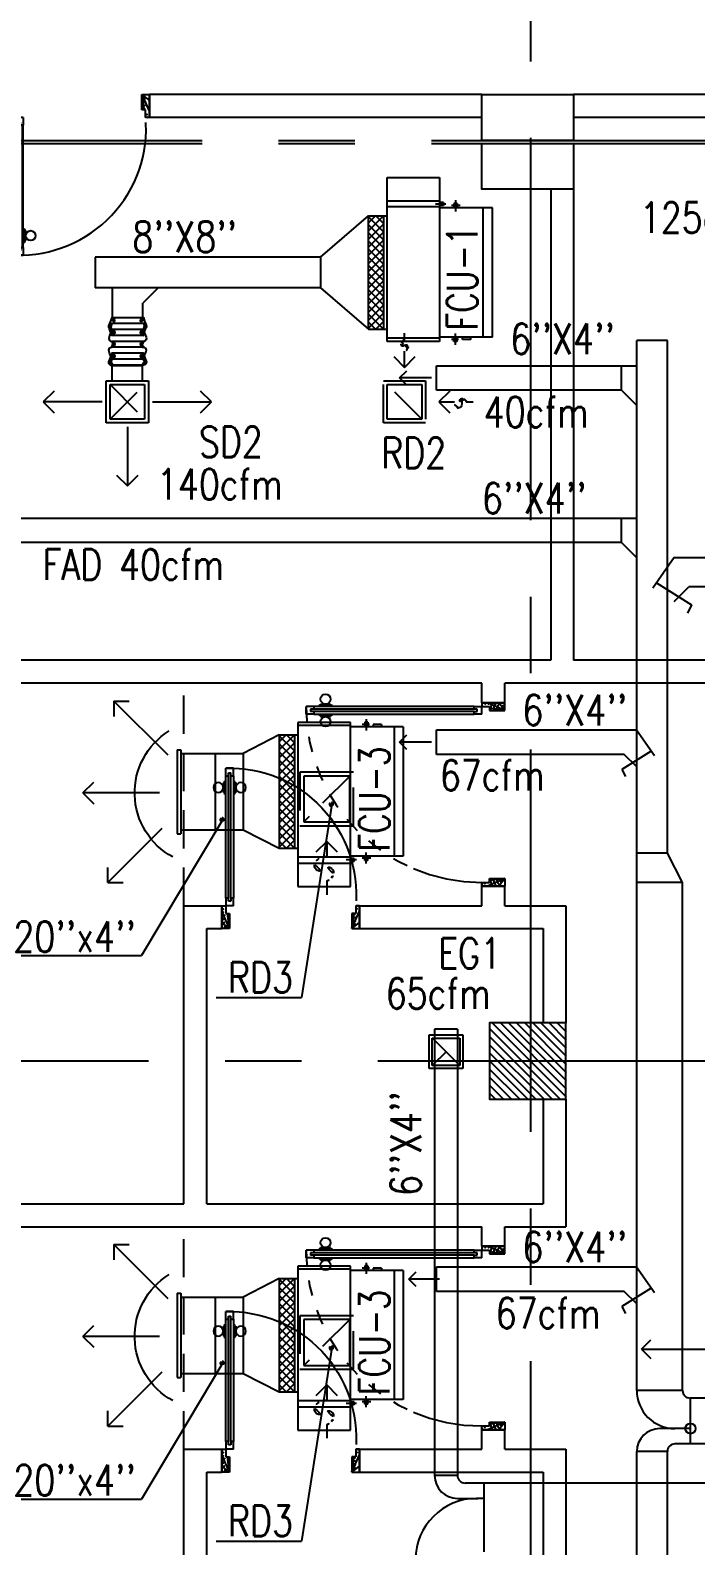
# Model space of a CAD drawing. Extents: x 417866200 to 417866302, y 43498034 to 43498122.
# Drawn here: x 417866214.31 to 417866218.66, y 43498058.87 to 43498068.78 of the extents above; entities that cross this region are included whole.
import ezdxf

# ---------------------------------------------------------------- set-up
doc = ezdxf.new("R2010")
doc.units = 0
doc.header["$MEASUREMENT"] = 0
doc.linetypes.add('CENTERX2', pattern=[4, 2.5, -0.5, 0.5, -0.5])
doc.linetypes.add('HIDDEN', pattern=[0.375, 0.25, -0.125])
doc.layers.get('0').update_dxf_attribs({"linetype": 'CONTINUOUS'})
for name, color, linetype in [('AXES', 11, 'CENTERX2'), ('COL', 7, 'CONTINUOUS'), ('DOOR', 9, 'CONTINUOUS'), ('DUCT', 6, 'CONTINUOUS'), ('EXDUCT', 10, 'CONTINUOUS'), ('FCU', 6, 'CONTINUOUS'), ('HAT', 11, 'CONTINUOUS'), ('M-AC-FLEX', 7, 'CONTINUOUS'), ('M-EGU.', 2, 'CONTINUOUS'), ('M-TEXT', 2, 'CONTINUOUS'), ('PSUPPLY', 3, 'HIDDEN'), ('SCD', 2, 'CONTINUOUS'), ('WALL', 9, 'CONTINUOUS')]:
    doc.layers.add(name, color=color, linetype=linetype)
doc.styles.add('ROMANS', font='ROMANS.shx', dxfattribs={"width": 0.6})

# ---------------------------------------------------------------- blocks, each defined once
blk = doc.blocks.new('DOOR100')
at = {"layer": 'DOOR', "color": 7, "linetype": 'ByBlock'}
for p, q in [((-75, 1250), (-75, 1300)), ((-75, 1300), (-25, 1300)), ((-25, 1300), (-75, 1300)), ((-25, 1250), (-25, 1300)), ((-91.2, 1205), (-91.2, 1140.2)), ((-82.2, 1205), (-91.2, 1205)), ((-82.2, 1127.6), (-82.2, 1217.6)), ((-75, 1217.6), (-82.2, 1217.6)), ((-82.2, 1205), (-82.2, 1140.2)), ((-58, 1250), (-75, 1250)), ((-58, 1250), (-58, 1270)), ((-42, 1270), (-58, 1270)), ((-42, 1250), (-42, 1270)), ((-25, 1250), (-42, 1250)), ((-25, 1217.6), (-17.8, 1217.6)), ((-17.8, 1127.6), (-17.8, 1217.6)), ((-17.8, 1205), (-17.8, 1140.2)), ((-17.8, 1205), (-8.8, 1205)), ((-8.8, 1205), (-8.8, 1140.2)), ((-82.2, 1140.2), (-91.2, 1140.2)), ((-75, 1127.6), (-82.2, 1127.6)), ((-25, 1127.6), (-17.8, 1127.6)), ((-17.8, 1140.2), (-8.8, 1140.2)), ((-75, 200), (-58, 200)), ((-75, 150), (-75, 200)), ((-58, 200), (-58, 180)), ((-42, 200), (-25, 200)), ((-42, 180), (-42, 200)), ((-25, 200), (-25, 150)), ((-1200, 0), (-1200, 150)), ((-1200, 150), (-1175, 150)), ((-1200, 150), (-1200, 0)), ((-1150, 0), (-1200, 113.7)), ((-1175, 150), (-1175, 100)), ((-1175, 100), (-1150, 100)), ((-1150, 0), (-1163.4, 100)), ((-1150, 100), (-1150, 0)), ((-75, 150), (-25, 150)), ((-58, 180), (-42, 180)), ((-50, 0), (0, 113.7)), ((-50, 100), (-50, 0)), ((-50, 0), (-36.6, 100)), ((-25, 100), (-50, 100)), ((0, 150), (-25, 150)), ((-25, 150), (-25, 100)), ((0, 0), (0, 150)), ((0, 150), (0, 0)), ((-1150, 0), (-1200, 40.1)), ((-1150, 0), (-1200, 0)), ((-50, 0), (0, 40.1)), ((-50, 0), (0, 0))]:
    blk.add_line(p, q, dxfattribs=at)
at = {"layer": 'DOOR', "linetype": 'ByBlock'}
for p, q in [((-75, 1250), (-75, 200)), ((-58, 200), (-58, 1250)), ((-42, 200), (-42, 1250)), ((-25, 200), (-25, 1250))]:
    blk.add_line(p, q, dxfattribs=at)
at = {"layer": 'DOOR', "color": 7, "linetype": 'ByBlock'}
for centre in [(-123.5, 1172.6), (23.5, 1172.6)]:
    blk.add_circle(centre, 32.4, dxfattribs=at)
at = {"layer": 'DOOR', "linetype": 'HIDDEN', "ltscale": 0.5}
blk.add_arc((-25, 150), 1150, 90, 180, dxfattribs=at)
at = {"layer": 'DOOR', "color": 7, "linetype": 'ByBlock'}
for centre, radius, start, end in [((-1150, 0), 154.4, 103.71423, 108.89471), ((-1150, 0), 134.4, 100.71998, 111.84015), ((-50, 0), 134.4, 68.15985, 79.28002), ((-50, 0), 114.4, 64.08384, 77.37743), ((-50, 0), 154.4, 71.10529, 76.28577), ((-1150, 0), 94.4, 90, 121.98181), ((-1150, 0), 74.4, 90, 132.22357), ((-1150, 0), 54.4, 90, 156.79262), ((-1150, 0), 34.4, 90, 180), ((-1150, 0), 14.4, 90, 180), ((-50, 0), 94.4, 58.01819, 90), ((-50, 0), 74.4, 47.77643, 90), ((-50, 0), 54.4, 23.20738, 90), ((-50, 0), 34.4, 0, 90), ((-50, 0), 14.4, 0, 90)]:
    blk.add_arc(centre, radius, start, end, dxfattribs=at)
blk = doc.blocks.new('DOOR90')
at = {"layer": 'DOOR', "color": 7, "linetype": 'ByBlock'}
for p, q in [((-150, 0), (0, 0)), ((-150, 0), (-150, -25)), ((0, -50), (-113.7, 0)), ((0, -50), (-40.1, 0)), ((0, -50), (0, 0)), ((-1000, -25), (-1050, -25)), ((-1050, -75), (-1050, -25)), ((-1050, -25), (-1050, -75)), ((-1000, -75), (-1050, -75)), ((-1000, -42), (-1020, -42)), ((-1020, -42), (-1020, -58)), ((-1000, -58), (-1020, -58)), ((-1000, -25), (-1000, -42)), ((-1000, -58), (-1000, -75)), ((-877.6, -17.8), (-967.6, -17.8)), ((-967.6, -25), (-967.6, -17.8)), ((-967.6, -75), (-967.6, -82.2)), ((-877.6, -82.2), (-967.6, -82.2)), ((-955, -8.8), (-890.2, -8.8)), ((-955, -17.8), (-955, -8.8)), ((-955, -17.8), (-890.2, -17.8)), ((-955, -82.2), (-890.2, -82.2)), ((-955, -82.2), (-955, -91.2)), ((-955, -91.2), (-890.2, -91.2)), ((-890.2, -17.8), (-890.2, -8.8)), ((-890.2, -82.2), (-890.2, -91.2)), ((-877.6, -25), (-877.6, -17.8)), ((-877.6, -75), (-877.6, -82.2)), ((-200, -25), (-150, -25)), ((-200, -42), (-200, -25)), ((-180, -42), (-200, -42)), ((-200, -58), (-180, -58)), ((-200, -75), (-200, -58)), ((-150, -75), (-200, -75)), ((-180, -58), (-180, -42)), ((-150, -25), (-100, -25)), ((-150, -75), (-150, -25)), ((-100, -25), (-100, -50)), ((0, -50), (-100, -36.6)), ((-100, -50), (0, -50)), ((-150, -875), (-100, -875)), ((-150, -900), (-150, -875)), ((0, -850), (-113.7, -900)), ((-100, -875), (-100, -850)), ((0, -850), (-100, -863.4)), ((-100, -850), (0, -850)), ((0, -850), (-40.1, -900)), ((0, -850), (0, -900)), ((-150, -900), (0, -900)), ((0, -900), (-150, -900))]:
    blk.add_line(p, q, dxfattribs=at)
at = {"layer": 'DOOR', "linetype": 'ByBlock'}
for p, q in [((-200, -25), (-1000, -25)), ((-200, -42), (-1000, -42)), ((-200, -58), (-1000, -58)), ((-1000, -75), (-200, -75))]:
    blk.add_line(p, q, dxfattribs=at)
at = {"layer": 'DOOR', "color": 7, "linetype": 'ByBlock'}
for centre in [(-922.6, 23.5), (-922.6, -123.5)]:
    blk.add_circle(centre, 32.4, dxfattribs=at)
for centre, radius, start, end in [((0, -50), 154.4, 161.10529, 166.28577), ((0, -50), 94.4, 148.01819, 180), ((0, -50), 134.4, 158.15985, 169.28002), ((0, -50), 114.4, 154.08384, 167.37743), ((0, -50), 74.4, 137.77643, 180), ((0, -50), 54.4, 113.20738, 180), ((0, -50), 34.4, 90, 180), ((0, -50), 14.4, 90, 180), ((0, -850), 154.4, 193.71423, 198.89471), ((0, -850), 134.4, 190.71998, 201.84015), ((0, -850), 94.4, 180, 211.98181), ((0, -850), 74.4, 180, 222.22357), ((0, -850), 54.4, 180, 246.79262), ((0, -850), 34.4, 180, 270), ((0, -850), 14.4, 180, 270)]:
    blk.add_arc(centre, radius, start, end, dxfattribs=at)
at = {"layer": 'DOOR', "linetype": 'HIDDEN', "ltscale": 0.5}
blk.add_arc((-222.2, -50), 828.2, 178.27012, 275.00304, dxfattribs=at)
blk = doc.blocks.new('C5')
at = {"layer": 'HAT', "linetype": 'ByBlock'}
h = blk.add_hatch(dxfattribs=at)
h.set_pattern_fill('ANSI31', color=256, scale=300, style=0)
h.set_pattern_definition([(45, (-223356.182, -51411.005), (-26.516504, 26.516504), [])])
h.paths.add_polyline_path([(300, 300), (0, 300), (0, 0), (300, 0)])
h.paths.add_polyline_path([(600, 300), (300, 300), (300, 0), (600, 0)])
at = {"layer": 'COL'}
blk.add_lwpolyline([(600, 300), (0, 300), (0, 0), (600, 0)], close=True, dxfattribs=at)
blk = doc.blocks.new('*X106')
at = {"color": 0}
for p, q in [((245928.6, 139862.5), (246415.8, 140349.7)), ((245928.6, 139915.6), (246362.7, 140349.7)), ((245928.6, 139968.6), (246309.7, 140349.7)), ((245928.6, 140021.6), (246256.7, 140349.7)), ((245928.6, 140074.7), (246203.6, 140349.7)), ((245928.6, 140127.7), (246150.6, 140349.7)), ((245928.6, 140180.7), (246097.6, 140349.7)), ((245928.6, 140233.8), (246044.5, 140349.7)), ((245928.6, 140286.8), (245991.5, 140349.7)), ((245928.6, 140339.8), (245938.5, 140349.7)), ((245968.8, 139849.7), (246428.6, 140309.5)), ((246021.8, 139849.7), (246428.6, 140256.5)), ((246074.9, 139849.7), (246428.6, 140203.4)), ((246127.9, 139849.7), (246428.6, 140150.4)), ((246180.9, 139849.7), (246428.6, 140097.4)), ((246233.9, 139849.7), (246428.6, 140044.3)), ((246287, 139849.7), (246428.6, 139991.3)), ((246340, 139849.7), (246428.6, 139938.3)), ((246393, 139849.7), (246428.6, 139885.2))]:
    blk.add_line(p, q, dxfattribs=at)
blk = doc.blocks.new('COL50')
at = {"layer": 'COL'}
blk.add_lwpolyline([(-250, 250), (-250, -250), (250, -250), (250, 250)], close=True, dxfattribs=at)
blk = doc.blocks.new('*X23')
at = {"color": 0}
for p, q in [((16890.5, -2466.6), (16943.5, -2413.6)), ((16890.5, -2519.6), (16990.5, -2419.6)), ((16990.5, -2565.5), (16890.5, -2465.5)), ((16890.5, -2572.6), (16990.5, -2472.6)), ((16990.5, -2512.5), (16891.6, -2413.6)), ((16990.5, -2459.4), (16944.6, -2413.6)), ((16990.5, -2618.5), (16890.5, -2518.5)), ((16890.5, -2625.7), (16990.5, -2525.7)), ((16990.5, -2671.6), (16890.5, -2571.6)), ((16890.5, -2678.7), (16990.5, -2578.7)), ((16990.5, -2724.6), (16890.5, -2624.6)), ((16890.5, -2731.7), (16990.5, -2631.7)), ((16990.5, -2777.6), (16890.5, -2677.6)), ((16890.5, -2784.8), (16990.5, -2684.8)), ((16990.5, -2830.7), (16890.5, -2730.7)), ((16890.5, -2837.8), (16990.5, -2737.8)), ((16990.5, -2883.7), (16890.5, -2783.7)), ((16890.5, -2890.8), (16990.5, -2790.8)), ((16990.5, -2936.7), (16890.5, -2836.7)), ((16890.5, -2943.9), (16990.5, -2843.9)), ((16990.5, -2989.8), (16890.5, -2889.8)), ((16890.5, -2996.9), (16990.5, -2896.9)), ((16990.5, -3042.8), (16890.5, -2942.8)), ((16890.5, -3049.9), (16990.5, -2949.9)), ((16990.5, -3095.8), (16890.5, -2995.8)), ((16890.5, -3103), (16990.5, -3003)), ((16990.5, -3148.9), (16890.5, -3048.9)), ((16891.5, -3154.9), (16990.5, -3056)), ((16943.5, -3154.9), (16890.5, -3101.9)), ((16944.6, -3154.9), (16990.5, -3109))]:
    blk.add_line(p, q, dxfattribs=at)
blk = doc.blocks.new('WHE06')
at = {"color": 3}
for p, q in [((689, 621.5), (346.1, 621.5)), ((346.1, 621.5), (346.1, 469.1)), ((689, 469.1), (689, 621.5)), ((60.3, -422.2), (60.3, 422.2)), ((212.3, 437.2), (269.1, 437.2)), ((232.1, 452.2), (232.1, 422.2)), ((232.1, 452.2), (252.1, 452.2)), ((242.1, 472.2), (242.1, 399.5)), ((252.1, 452.2), (252.1, 422.2)), ((305, 447.6), (373.3, 447.6)), ((321.1, 457.6), (321.1, 437.6)), ((321.1, 457.6), (346.1, 457.6)), ((321.1, 437.6), (346.1, 437.6)), ((346.1, 430.4), (689, 430.4)), ((811.2, 370.7), (689, 370.7)), ((711.2, -370.7), (711.2, 370.7)), ((811.2, -370.7), (811.2, 370.7)), ((811.2, -370.7), (689, -370.7)), ((141.6, -437.2), (141.6, -422.2)), ((141.6, -437.2), (196.6, -437.2)), ((196.6, -437.2), (196.6, -422.2)), ((221.4, -437.2), (269.1, -437.2)), ((232.1, -452.2), (232.1, -422.2)), ((232.1, -452.2), (252.1, -452.2)), ((242.1, -472.2), (242.1, -399.5)), ((252.1, -452.2), (252.1, -422.2)), ((346.1, -430.4), (689, -430.4))]:
    blk.add_line(p, q, dxfattribs=at)
at = {"color": 6}
for p, q in [((0, -422.2), (0, 422.2)), ((0, 422.2), (346.1, 422.2)), ((346.1, 469.1), (346.1, -450.8)), ((689, 469.1), (346.1, 469.1)), ((689, -450.8), (689, 469.1)), ((0, -422.2), (346.1, -422.2)), ((346.1, -450.8), (689, -450.8))]:
    blk.add_line(p, q, dxfattribs=at)
at = {"color": 11}
blk.add_blockref('*X23', (-16179.3, 2784.3), dxfattribs=at)
blk = doc.blocks.new('*X71')
at = {"color": 0}
for p, q in [((16890.5, -2466.6), (16943.5, -2413.6)), ((16890.5, -2519.6), (16990.5, -2419.6)), ((16990.5, -2565.5), (16890.5, -2465.5)), ((16890.5, -2572.6), (16990.5, -2472.6)), ((16990.5, -2512.5), (16891.6, -2413.6)), ((16990.5, -2459.4), (16944.6, -2413.6)), ((16990.5, -2618.5), (16890.5, -2518.5)), ((16890.5, -2625.7), (16990.5, -2525.7)), ((16990.5, -2671.6), (16890.5, -2571.6)), ((16890.5, -2678.7), (16990.5, -2578.7)), ((16990.5, -2724.6), (16890.5, -2624.6)), ((16890.5, -2731.7), (16990.5, -2631.7)), ((16990.5, -2777.6), (16890.5, -2677.6)), ((16890.5, -2784.8), (16990.5, -2684.8)), ((16990.5, -2830.7), (16890.5, -2730.7)), ((16890.5, -2837.8), (16990.5, -2737.8)), ((16990.5, -2883.7), (16890.5, -2783.7)), ((16890.5, -2890.8), (16990.5, -2790.8)), ((16990.5, -2936.7), (16890.5, -2836.7)), ((16890.5, -2943.9), (16990.5, -2843.9)), ((16990.5, -2989.8), (16890.5, -2889.8)), ((16890.5, -2996.9), (16990.5, -2896.9)), ((16990.5, -3042.8), (16890.5, -2942.8)), ((16890.5, -3049.9), (16990.5, -2949.9)), ((16990.5, -3095.8), (16890.5, -2995.8)), ((16890.5, -3103), (16990.5, -3003)), ((16990.5, -3148.9), (16890.5, -3048.9)), ((16891.5, -3154.9), (16990.5, -3056)), ((16943.5, -3154.9), (16890.5, -3101.9)), ((16944.6, -3154.9), (16990.5, -3109))]:
    blk.add_line(p, q, dxfattribs=at)

msp = doc.modelspace()

# ---------------------------------------------------------------- linework, layer by layer
at = {"layer": 'AXES'}
for p, q in [((417866217.584, 43498033.5727), (417866217.584, 43498111.2854)), ((417866200.934, 43498068.057), (417866268.624, 43498068.057)), ((417866200.934, 43498068.037), (417866268.624, 43498068.037)), ((417866200.584, 43498062.037), (417866268.624, 43498062.037))]:
    msp.add_line(p, q, dxfattribs=at)
at = {"layer": 'DUCT', "linetype": 'ByBlock'}
for p, q in [((417866216.2078, 43498067.2931), (417866216.5223, 43498067.5638)), ((417866214.7354, 43498067.2931), (417866214.7354, 43498067.0931)), ((417866216.2078, 43498067.2931), (417866214.7354, 43498067.2931)), ((417866216.2078, 43498067.2931), (417866216.2078, 43498067.0931)), ((417866216.2078, 43498067.0931), (417866214.7354, 43498067.0931)), ((417866216.2078, 43498067.0931), (417866216.5223, 43498066.8225)), ((417866218.4771, 43498066.7479), (417866218.2771, 43498066.7479)), ((417866218.2771, 43498059.8823), (417866218.2771, 43498066.7479)), ((417866218.4771, 43498063.396), (417866218.4771, 43498066.7479)), ((417866218.1771, 43498066.4232), (417866218.1771, 43498066.5832)), ((417866218.1771, 43498065.4264), (417866218.1771, 43498065.5864)), ((417866218.4771, 43498063.396), (417866218.2771, 43498063.396)), ((417866218.5771, 43498063.204), (417866218.4771, 43498063.396)), ((417866218.5771, 43498063.204), (417866218.2771, 43498063.204)), ((417866218.5771, 43498059.8823), (417866218.5771, 43498063.204)), ((417866218.5771, 43498059.8823), (417866218.2771, 43498059.8823)), ((417866218.6271, 43498059.8323), (417866218.6271, 43498059.5323)), ((417866224.7732, 43498059.8323), (417866218.6271, 43498059.8323)), ((417866218.6271, 43498059.6323), (417866218.4271, 43498059.6323)), ((417866234.2672, 43498059.5323), (417866218.5271, 43498059.5323)), ((417866218.4771, 43498059.4823), (417866218.2771, 43498059.4823)), ((417866218.2771, 43498053.2569), (417866218.2771, 43498059.4823)), ((417866218.4771, 43498053.2569), (417866218.4771, 43498059.4823))]:
    msp.add_line(p, q, dxfattribs=at)
at = {"layer": 'DUCT'}
for p, q in [((417866214.8466, 43498067.0931), (417866214.8466, 43498066.8988)), ((417866215.1466, 43498067.0931), (417866215.0466, 43498066.9931)), ((417866215.0466, 43498066.8988), (417866215.0466, 43498066.9931)), ((417866214.8466, 43498066.8988), (417866215.0466, 43498066.8988)), ((417866216.9681, 43498066.5832), (417866218.275, 43498066.5832)), ((417866216.9681, 43498066.4232), (417866216.9681, 43498066.5832)), ((417866218.1771, 43498066.4232), (417866216.9681, 43498066.4232)), ((417866218.2771, 43498066.3232), (417866218.1771, 43498066.4232)), ((417866213.7793, 43498065.5864), (417866218.275, 43498065.5864)), ((417866218.1771, 43498065.4264), (417866213.7793, 43498065.4264)), ((417866218.2771, 43498065.3264), (417866218.1771, 43498065.4264)), ((417866218.5225, 43498065.3301), (417866218.3813, 43498065.1286)), ((417866218.5225, 43498065.3301), (417866223.3693, 43498065.3301)), ((417866218.4061, 43498065.1639), (417866218.6358, 43498065.0197)), ((417866218.5225, 43498065.0421), (417866218.6185, 43498065.1381)), ((417866223.3693, 43498065.1381), (417866218.6185, 43498065.1381)), ((417866218.6358, 43498065.0197), (417866218.6082, 43498064.9655)), ((417866218.6358, 43498065.0197), (417866218.6358, 43498065.0197)), ((417866216.9681, 43498064.2013), (417866218.275, 43498064.2013)), ((417866216.9681, 43498064.0413), (417866216.9681, 43498064.2013)), ((417866218.275, 43498064.2013), (417866218.3926, 43498064.0334)), ((417866218.372, 43498064.0628), (417866218.1805, 43498063.9427)), ((417866218.195, 43498064.0413), (417866216.9681, 43498064.0413)), ((417866218.275, 43498063.9613), (417866218.195, 43498064.0413)), ((417866218.1805, 43498063.9427), (417866218.2035, 43498063.8975)), ((417866218.1805, 43498063.9427), (417866218.1805, 43498063.9427)), ((417866216.9681, 43498060.6898), (417866218.275, 43498060.6898)), ((417866216.9681, 43498060.5298), (417866216.9681, 43498060.6898)), ((417866218.275, 43498060.6898), (417866218.3926, 43498060.5219)), ((417866218.195, 43498060.5298), (417866216.9681, 43498060.5298)), ((417866218.372, 43498060.5513), (417866218.1805, 43498060.4312)), ((417866218.275, 43498060.4498), (417866218.195, 43498060.5298)), ((417866218.1805, 43498060.4312), (417866218.2035, 43498060.386)), ((417866218.1805, 43498060.4312), (417866218.1805, 43498060.4312))]:
    msp.add_line(p, q, dxfattribs=at)
at = {"layer": 'DUCT', "linetype": 'Continuous'}
for p, q in [((417866215.9384, 43498064.1699), (417866215.7027, 43498064.0473)), ((417866215.2952, 43498064.0473), (417866215.5202, 43498064.0473)), ((417866215.5202, 43498064.0473), (417866215.5202, 43498063.5473)), ((417866215.5202, 43498064.0473), (417866215.7027, 43498064.0473)), ((417866215.7027, 43498064.0473), (417866215.7027, 43498063.5473)), ((417866215.2952, 43498063.5473), (417866215.5202, 43498063.5473)), ((417866215.5202, 43498063.5473), (417866215.7027, 43498063.5473)), ((417866215.7027, 43498063.5473), (417866215.9384, 43498063.4286)), ((417866215.9384, 43498060.6149), (417866215.7027, 43498060.4923)), ((417866215.2952, 43498060.4923), (417866215.5202, 43498060.4923)), ((417866215.5202, 43498060.4923), (417866215.5202, 43498059.9923)), ((417866215.5202, 43498060.4923), (417866215.7027, 43498060.4923)), ((417866215.7027, 43498060.4923), (417866215.7027, 43498059.9923)), ((417866215.2952, 43498059.9923), (417866215.5202, 43498059.9923)), ((417866215.5202, 43498059.9923), (417866215.7027, 43498059.9923)), ((417866215.7027, 43498059.9923), (417866215.9384, 43498059.8736))]:
    msp.add_line(p, q, dxfattribs=at)
at = {"layer": 'DUCT', "linetype": 'ByBlock'}
msp.add_circle((417866218.628, 43498059.6322), 0.0334, dxfattribs=at)
for centre, radius, start, end in [((417866218.5271, 43498059.8823), 0.25, 180, 270), ((417866218.6271, 43498059.8823), 0.05, 180, 270), ((417866218.4271, 43498059.4823), 0.15, 90, 180), ((417866218.5271, 43498059.4823), 0.05, 90, 180)]:
    msp.add_arc(centre, radius, start, end, dxfattribs=at)
at = {"layer": 'EXDUCT', "linetype": 'ByBlock'}
for p, q in [((417866216.9545, 43498062.2449), (417866216.9545, 43498059.3256)), ((417866217.1045, 43498062.2449), (417866216.9545, 43498062.2449)), ((417866217.1045, 43498062.2449), (417866217.1045, 43498059.3256)), ((417866217.1045, 43498059.3256), (417866216.9545, 43498059.3256)), ((417866232.4669, 43498059.2756), (417866217.1545, 43498059.2756)), ((417866217.2795, 43498058.8256), (417866217.2795, 43498059.2756)), ((417866217.1045, 43498059.1756), (417866217.2378, 43498059.1756)), ((417866217.2795, 43498059.1756), (417866217.2295, 43498059.1756))]:
    msp.add_line(p, q, dxfattribs=at)
for centre, radius, start, end in [((417866217.1045, 43498059.3256), 0.15, 180, 270), ((417866217.1545, 43498059.3256), 0.05, 180, 270), ((417866217.2295, 43498058.7756), 0.4, 90, 180)]:
    msp.add_arc(centre, radius, start, end, dxfattribs=at)
at = {"layer": 'FCU', "color": 3}
for p, q in [((417866216.5075, 43498064.2714), (417866216.5075, 43498064.1987)), ((417866215.9384, 43498064.1699), (417866215.9384, 43498063.4286)), ((417866215.9384, 43498064.1699), (417866216.0606, 43498064.1699)), ((417866216.0384, 43498064.1699), (417866216.0384, 43498063.4286)), ((417866216.4035, 43498064.2297), (417866216.0606, 43498064.2297)), ((417866216.5282, 43498064.2365), (417866216.4805, 43498064.2365)), ((417866216.5175, 43498064.2515), (417866216.4975, 43498064.2515)), ((417866216.4975, 43498064.2515), (417866216.4975, 43498064.2215)), ((417866216.5175, 43498064.2515), (417866216.5175, 43498064.2215)), ((417866216.553, 43498064.2365), (417866216.553, 43498064.2215)), ((417866216.608, 43498064.2365), (417866216.553, 43498064.2365)), ((417866216.608, 43498064.2365), (417866216.608, 43498064.2215)), ((417866216.6893, 43498064.2215), (417866216.6893, 43498063.377)), ((417866215.9384, 43498063.4286), (417866216.0606, 43498063.4286)), ((417866216.4035, 43498063.3688), (417866216.0606, 43498063.3688)), ((417866216.4975, 43498063.347), (417866216.4975, 43498063.377)), ((417866216.5075, 43498063.3271), (417866216.5075, 43498063.3998)), ((417866216.5175, 43498063.347), (417866216.5175, 43498063.377)), ((417866216.0606, 43498063.3302), (417866216.0606, 43498063.1778)), ((417866216.4446, 43498063.3516), (417866216.3763, 43498063.3516)), ((417866216.4285, 43498063.3616), (417866216.4035, 43498063.3616)), ((417866216.4285, 43498063.3416), (417866216.4035, 43498063.3416)), ((417866216.4035, 43498063.1778), (417866216.4035, 43498063.3302)), ((417866216.4285, 43498063.3416), (417866216.4285, 43498063.3616)), ((417866216.5373, 43498063.362), (417866216.4805, 43498063.362)), ((417866216.5175, 43498063.347), (417866216.4975, 43498063.347)), ((417866216.0606, 43498063.1778), (417866216.4035, 43498063.1778)), ((417866216.5175, 43498060.6965), (417866216.4975, 43498060.6965)), ((417866216.4975, 43498060.6965), (417866216.4975, 43498060.6665)), ((417866216.5075, 43498060.7164), (417866216.5075, 43498060.6437)), ((417866216.5175, 43498060.6965), (417866216.5175, 43498060.6665)), ((417866215.9384, 43498060.6149), (417866215.9384, 43498059.8736)), ((417866215.9384, 43498060.6149), (417866216.0606, 43498060.6149)), ((417866216.0384, 43498060.6149), (417866216.0384, 43498059.8736)), ((417866216.4035, 43498060.6747), (417866216.0606, 43498060.6747)), ((417866216.5282, 43498060.6815), (417866216.4805, 43498060.6815)), ((417866216.553, 43498060.6815), (417866216.553, 43498060.6665)), ((417866216.608, 43498060.6815), (417866216.553, 43498060.6815)), ((417866216.608, 43498060.6815), (417866216.608, 43498060.6665)), ((417866216.6893, 43498060.6665), (417866216.6893, 43498059.822)), ((417866215.9384, 43498059.8736), (417866216.0606, 43498059.8736)), ((417866216.4035, 43498059.8138), (417866216.0606, 43498059.8138)), ((417866216.4285, 43498059.8066), (417866216.4035, 43498059.8066)), ((417866216.4285, 43498059.7866), (417866216.4285, 43498059.8066)), ((417866216.5373, 43498059.807), (417866216.4805, 43498059.807)), ((417866216.4975, 43498059.792), (417866216.4975, 43498059.822)), ((417866216.5075, 43498059.7721), (417866216.5075, 43498059.8448)), ((417866216.5175, 43498059.792), (417866216.5175, 43498059.822)), ((417866216.0606, 43498059.7752), (417866216.0606, 43498059.6228)), ((417866216.4446, 43498059.7966), (417866216.3763, 43498059.7966)), ((417866216.4285, 43498059.7866), (417866216.4035, 43498059.7866)), ((417866216.4035, 43498059.6228), (417866216.4035, 43498059.7752)), ((417866216.5175, 43498059.792), (417866216.4975, 43498059.792)), ((417866216.0606, 43498059.6228), (417866216.4035, 43498059.6228))]:
    msp.add_line(p, q, dxfattribs=at)
at = {"layer": 'FCU', "color": 6}
for p, q in [((417866216.4035, 43498064.2501), (417866216.0606, 43498064.2501)), ((417866216.0606, 43498064.2501), (417866216.0606, 43498063.3302)), ((417866216.4035, 43498063.3302), (417866216.4035, 43498064.2501)), ((417866216.7496, 43498064.2215), (417866216.4035, 43498064.2215)), ((417866216.7496, 43498064.2215), (417866216.7496, 43498063.377)), ((417866216.7496, 43498063.377), (417866216.4035, 43498063.377)), ((417866216.0606, 43498063.3302), (417866216.4035, 43498063.3302)), ((417866216.4035, 43498060.6951), (417866216.0606, 43498060.6951)), ((417866216.0606, 43498060.6951), (417866216.0606, 43498059.7752)), ((417866216.4035, 43498059.7752), (417866216.4035, 43498060.6951)), ((417866216.7496, 43498060.6665), (417866216.4035, 43498060.6665)), ((417866216.7496, 43498060.6665), (417866216.7496, 43498059.822)), ((417866216.7496, 43498059.822), (417866216.4035, 43498059.822)), ((417866216.0606, 43498059.7752), (417866216.4035, 43498059.7752))]:
    msp.add_line(p, q, dxfattribs=at)
at = {"layer": 'M-AC-FLEX', "color": 11}
for p, q in [((417866215.0504, 43498066.8598), (417866214.8429, 43498066.8598)), ((417866215.0504, 43498066.8208), (417866214.8429, 43498066.8208)), ((417866215.0504, 43498066.7818), (417866214.8429, 43498066.7818)), ((417866215.0504, 43498066.7428), (417866214.8429, 43498066.7428)), ((417866215.0504, 43498066.7428), (417866214.8429, 43498066.7428)), ((417866215.0504, 43498066.7038), (417866214.8429, 43498066.7038)), ((417866215.0504, 43498066.7038), (417866214.8429, 43498066.7038)), ((417866215.0504, 43498066.6648), (417866214.8429, 43498066.6648)), ((417866215.0504, 43498066.6258), (417866214.8429, 43498066.6258)), ((417866215.0504, 43498066.5868), (417866214.8429, 43498066.5868))]:
    msp.add_line(p, q, dxfattribs=at)
at = {"layer": 'M-AC-FLEX'}
for points in [[(417866214.8428, 43498066.8598, 1.000001), (417866214.8429, 43498066.8208)], [(417866214.8428, 43498066.8208, -1.000001), (417866214.8429, 43498066.8598)], [(417866214.8429, 43498066.8988, -1), (417866214.8429, 43498066.8598, 1), (417866214.8429, 43498066.8208)], [(417866214.8429, 43498066.7818, 1), (417866214.8429, 43498066.8208, -1), (417866214.8429, 43498066.8598)], [(417866215.0504, 43498066.8988, 1), (417866215.0504, 43498066.8598, -1), (417866215.0504, 43498066.8208)], [(417866215.0504, 43498066.7818, -1), (417866215.0504, 43498066.8208, 1), (417866215.0504, 43498066.8598)], [(417866215.0504, 43498066.8598, -1), (417866215.0504, 43498066.8208)], [(417866215.0504, 43498066.8208, 1), (417866215.0504, 43498066.8598)], [(417866214.8429, 43498066.8208, -1), (417866214.8429, 43498066.7818, 1), (417866214.8429, 43498066.7428, -1), (417866214.8429, 43498066.7038, 0.008922), (417866214.8422, 43498066.7038, 0.008922)], [(417866214.8429, 43498066.6258, 1), (417866214.8429, 43498066.6648, -1), (417866214.8429, 43498066.7038, 1), (417866214.8429, 43498066.7428, -0.008922), (417866214.8422, 43498066.7428, -0.008922)], [(417866215.0504, 43498066.8208, 1), (417866215.0504, 43498066.7818, -1), (417866215.0504, 43498066.7428, 1), (417866215.0504, 43498066.7038, -0.008922), (417866215.051, 43498066.7038, -0.008922)], [(417866215.0504, 43498066.6258, -1), (417866215.0504, 43498066.6648, 1), (417866215.0504, 43498066.7038, -1), (417866215.0504, 43498066.7428, 0.008922), (417866215.051, 43498066.7428, 0.008922)], [(417866214.8429, 43498066.6648, -1), (417866214.8429, 43498066.6258, 1), (417866214.8429, 43498066.5868)], [(417866215.0504, 43498066.6648, 1), (417866215.0504, 43498066.6258, -1), (417866215.0504, 43498066.5868)], [(417866214.8428, 43498066.5868, -1.000001), (417866214.8429, 43498066.6258)], [(417866214.8428, 43498066.6258, 1.000001), (417866214.8429, 43498066.5868)], [(417866214.8522, 43498066.5845, 0.125191), (417866214.8429, 43498066.5868, -1), (417866214.8429, 43498066.6258)], [(417866215.041, 43498066.5845, -0.125191), (417866215.0504, 43498066.5868, 1), (417866215.0504, 43498066.6258)], [(417866215.0504, 43498066.5868, 1), (417866215.0504, 43498066.6258)], [(417866215.0504, 43498066.6258, -1), (417866215.0504, 43498066.5868)]]:
    msp.add_lwpolyline(points, format="xyb", dxfattribs=at)
at = {"layer": 'M-EGU.'}
for p, q in [((417866216.7579, 43498066.754), (417866216.7579, 43498066.797)), ((417866216.6872, 43498066.6427), (417866216.7579, 43498066.572)), ((417866216.7579, 43498066.572), (417866216.7579, 43498066.6788)), ((417866216.7579, 43498066.572), (417866216.8286, 43498066.6427)), ((417866216.7579, 43498066.572), (417866216.8286, 43498066.6427)), ((417866214.8449, 43498066.5845), (417866215.0449, 43498066.5845)), ((417866214.8449, 43498066.4845), (417866214.8449, 43498066.5845)), ((417866215.0449, 43498066.4845), (417866215.0449, 43498066.5845)), ((417866216.7259, 43498066.5032), (417866216.7731, 43498066.5503)), ((417866214.8074, 43498066.4845), (417866215.0824, 43498066.4845)), ((417866214.8074, 43498066.2095), (417866214.8074, 43498066.4845)), ((417866215.0824, 43498066.4845), (417866215.0824, 43498066.2095)), ((417866216.6454, 43498066.2345), (417866216.6454, 43498066.4595)), ((417866216.6454, 43498066.4595), (417866216.8704, 43498066.4595)), ((417866216.9334, 43498066.5032), (417866216.7259, 43498066.5032)), ((417866216.7731, 43498066.456), (417866216.7259, 43498066.5032)), ((417866216.8704, 43498066.4595), (417866216.8704, 43498066.2345)), ((417866214.4656, 43498066.4177), (417866214.3949, 43498066.347)), ((417866214.3949, 43498066.347), (417866214.4656, 43498066.2763)), ((417866214.7811, 43498066.347), (417866214.3949, 43498066.347)), ((417866215.1088, 43498066.347), (417866215.4949, 43498066.347)), ((417866215.4949, 43498066.347), (417866215.4242, 43498066.4177)), ((417866215.4242, 43498066.2763), (417866215.4949, 43498066.347)), ((417866217.0536, 43498066.4177), (417866216.9829, 43498066.347)), ((417866217.0536, 43498066.4177), (417866216.9829, 43498066.347)), ((417866216.9829, 43498066.347), (417866217.084, 43498066.347)), ((417866216.9829, 43498066.347), (417866217.0536, 43498066.2763)), ((417866216.9829, 43498066.347), (417866217.084, 43498066.347)), ((417866217.1636, 43498066.347), (417866217.2079, 43498066.347)), ((417866217.1636, 43498066.347), (417866217.2079, 43498066.347)), ((417866215.0824, 43498066.2095), (417866214.8074, 43498066.2095)), ((417866214.9449, 43498066.1832), (417866214.9449, 43498065.797)), ((417866216.8704, 43498066.2345), (417866216.6454, 43498066.2345)), ((417866214.8742, 43498065.8677), (417866214.9449, 43498065.797)), ((417866214.9449, 43498065.797), (417866215.0156, 43498065.8677)), ((417866216.7259, 43498064.1213), (417866216.7731, 43498064.1684)), ((417866216.9334, 43498064.1213), (417866216.7259, 43498064.1213)), ((417866216.7731, 43498064.0741), (417866216.7259, 43498064.1213)), ((417866216.3992, 43498063.9002), (417866216.0992, 43498063.9002)), ((417866216.0992, 43498063.9002), (417866216.0992, 43498063.6002)), ((417866216.3992, 43498063.6002), (417866216.3992, 43498063.9002)), ((417866216.0992, 43498063.6002), (417866216.3992, 43498063.6002)), ((417866216.2489, 43498063.4728), (417866216.1782, 43498063.4021)), ((417866216.3196, 43498063.4021), (417866216.2489, 43498063.4728)), ((417866216.2489, 43498063.4728), (417866216.2489, 43498063.3717)), ((417866216.2489, 43498063.2125), (417866216.2489, 43498063.1238)), ((417866216.7862, 43498060.6098), (417866216.8334, 43498060.6569)), ((417866216.8334, 43498060.5626), (417866216.7862, 43498060.6098)), ((417866216.9862, 43498060.6098), (417866216.7862, 43498060.6098)), ((417866216.3992, 43498060.3452), (417866216.0992, 43498060.3452)), ((417866216.0992, 43498060.3452), (417866216.0992, 43498060.0452)), ((417866216.3992, 43498060.0452), (417866216.3992, 43498060.3452)), ((417866218.307, 43498060.1517), (417866218.3681, 43498060.2128)), ((417866218.307, 43498060.1517), (417866218.3681, 43498060.0906)), ((417866218.307, 43498060.1517), (417866218.7458, 43498060.1517)), ((417866216.0992, 43498060.0452), (417866216.3992, 43498060.0452)), ((417866216.2489, 43498059.9178), (417866216.1782, 43498059.8471)), ((417866216.3196, 43498059.8471), (417866216.2489, 43498059.9178)), ((417866216.2489, 43498059.9178), (417866216.2489, 43498059.8167)), ((417866216.2489, 43498059.6575), (417866216.2489, 43498059.5688))]:
    msp.add_line(p, q, dxfattribs=at)
at = {"layer": 'M-EGU.', "linetype": 'HIDDEN'}
for p, q in [((417866214.8324, 43498066.2345), (417866214.8324, 43498066.4595)), ((417866214.8324, 43498066.4595), (417866215.0574, 43498066.2345)), ((417866214.8324, 43498066.2345), (417866215.0574, 43498066.4595)), ((417866214.8324, 43498066.4595), (417866215.0574, 43498066.4595)), ((417866215.0574, 43498066.4595), (417866215.0574, 43498066.2345)), ((417866216.6204, 43498066.2095), (417866216.6204, 43498066.4845)), ((417866216.6204, 43498066.4845), (417866216.8954, 43498066.4845)), ((417866216.8704, 43498066.2345), (417866216.6454, 43498066.4595)), ((417866216.8954, 43498066.4845), (417866216.8954, 43498066.2095)), ((417866215.0574, 43498066.2345), (417866214.8324, 43498066.2345)), ((417866216.8954, 43498066.2095), (417866216.6204, 43498066.2095)), ((417866215.3139, 43498063.052), (417866215.3139, 43498064.507)), ((417866215.3139, 43498063.052), (417866215.3139, 43498064.4645)), ((417866216.4242, 43498063.9252), (417866216.0742, 43498063.9252)), ((417866216.0742, 43498063.9252), (417866216.0742, 43498063.5752)), ((417866216.3992, 43498063.9002), (417866216.0992, 43498063.6002)), ((417866216.4242, 43498063.5752), (417866216.4242, 43498063.9252)), ((417866216.0742, 43498063.5752), (417866216.4242, 43498063.5752)), ((417866215.3139, 43498059.497), (417866215.3139, 43498060.952)), ((417866215.3139, 43498059.497), (417866215.3139, 43498060.9095)), ((417866216.4242, 43498060.3702), (417866216.0742, 43498060.3702)), ((417866216.0742, 43498060.3702), (417866216.0742, 43498060.0202)), ((417866216.3992, 43498060.3452), (417866216.0992, 43498060.0452)), ((417866216.4242, 43498060.0202), (417866216.4242, 43498060.3702)), ((417866216.0742, 43498060.0202), (417866216.4242, 43498060.0202))]:
    msp.add_line(p, q, dxfattribs=at)
at = {"layer": 'M-EGU.', "color": 2}
for p, q in [((417866214.8575, 43498064.3903), (417866214.9575, 43498064.3903)), ((417866214.8575, 43498064.3903), (417866214.8575, 43498064.2903)), ((417866215.2111, 43498064.0367), (417866214.8575, 43498064.3903)), ((417866214.6541, 43498063.7898), (417866214.7248, 43498063.8605)), ((417866214.6541, 43498063.7898), (417866214.7248, 43498063.7191)), ((417866215.1541, 43498063.7898), (417866214.6541, 43498063.7898)), ((417866215.1714, 43498063.5564), (417866214.8179, 43498063.2028)), ((417866214.8179, 43498063.2028), (417866214.8179, 43498063.3028)), ((417866214.8179, 43498063.2028), (417866214.9179, 43498063.2028)), ((417866214.8575, 43498060.8353), (417866214.9575, 43498060.8353)), ((417866214.8575, 43498060.8353), (417866214.8575, 43498060.7353)), ((417866215.2111, 43498060.4817), (417866214.8575, 43498060.8353)), ((417866214.6541, 43498060.2348), (417866214.7248, 43498060.3055)), ((417866214.6541, 43498060.2348), (417866214.7248, 43498060.1641)), ((417866215.1541, 43498060.2348), (417866214.6541, 43498060.2348)), ((417866215.1714, 43498060.0014), (417866214.8179, 43498059.6478)), ((417866214.8179, 43498059.6478), (417866214.8179, 43498059.7478)), ((417866214.8179, 43498059.6478), (417866214.9179, 43498059.6478))]:
    msp.add_line(p, q, dxfattribs=at)
at = {"layer": 'M-EGU.', "color": 7}
for p, q in [((417866215.2702, 43498064.0723), (417866215.2952, 43498064.0723)), ((417866215.2702, 43498064.0723), (417866215.2702, 43498063.5223)), ((417866215.2952, 43498064.0723), (417866215.2952, 43498063.5223)), ((417866215.2702, 43498063.5223), (417866215.2952, 43498063.5223)), ((417866215.2702, 43498060.5173), (417866215.2952, 43498060.5173)), ((417866215.2702, 43498060.5173), (417866215.2702, 43498059.9673)), ((417866215.2952, 43498060.5173), (417866215.2952, 43498059.9673)), ((417866215.2702, 43498059.9673), (417866215.2952, 43498059.9673))]:
    msp.add_line(p, q, dxfattribs=at)
at = {"layer": 'M-EGU.'}
for points in [[(417866216.7579, 43498066.754, 0.187862), (417866216.7395, 43498066.7426, 0.202645), (417866216.7346, 43498066.723, 0.616915), (417866216.7596, 43498066.7149, -0.668708), (417866216.7832, 43498066.7054, -0.194285), (417866216.7761, 43498066.6874, -0.186051), (417866216.7579, 43498066.6788)], [(417866217.1636, 43498066.347, 0.1324), (417866217.1525, 43498066.3631, 0.15664), (417866217.1371, 43498066.3694, 0.736612), (417866217.1245, 43498066.3379, -0.774232), (417866217.1105, 43498066.3075, -0.203349), (417866217.0895, 43498066.3213, -0.193808), (417866217.084, 43498066.347)]]:
    msp.add_lwpolyline(points, format="xyb", dxfattribs=at)
for centre, radius, start, end in [((417866216.2368, 43498063.3024), 0.0704, 80.05844, 123.93208), ((417866216.204, 43498063.3126), 0.0345, 169.90931, 320.90205), ((417866216.2334, 43498063.3073), 0.0644, 123.93206, 169.9093), ((417866216.2584, 43498063.2684), 0.0355, 355.39885, 140.90206), ((417866216.2237, 43498063.2833), 0.0752, 289.62044, 319.78886), ((417866216.2395, 43498063.2699), 0.0545, 319.78879, 355.39877), ((417866216.2334, 43498059.7523), 0.0644, 123.93206, 169.9093), ((417866216.2368, 43498059.7474), 0.0704, 80.05844, 123.93208), ((417866216.204, 43498059.7576), 0.0345, 169.90931, 320.90205), ((417866216.2584, 43498059.7134), 0.0355, 355.39885, 140.90206), ((417866216.2395, 43498059.7149), 0.0545, 319.78879, 355.39877), ((417866216.2237, 43498059.7283), 0.0752, 289.62044, 319.78886)]:
    msp.add_arc(centre, radius, start, end, dxfattribs=at)
at = {"layer": 'M-EGU.', "color": 2, "extrusion": (0, 0, -1)}
for centre in [(417866215.4697, 43498063.7898), (417866215.4697, 43498060.2348)]:
    msp.add_ellipse(centre, major_axis=(0.3372, 0.3372), ratio=1, start_param=2.854132, end_param=4.941637, dxfattribs=at)
at = {"layer": 'PSUPPLY', "color": 4, "linetype": 'Continuous'}
for p, q in [((417866216.2835, 43498063.7157), (417866216.0841, 43498062.4509)), ((417866215.5703, 43498063.6163), (417866215.0367, 43498062.7258)), ((417866214.2414, 43498062.7258), (417866215.0367, 43498062.7258)), ((417866215.5258, 43498062.4509), (417866216.0841, 43498062.4509)), ((417866216.2835, 43498060.1607), (417866216.0841, 43498058.8959)), ((417866215.5703, 43498060.0613), (417866215.0367, 43498059.1708)), ((417866214.2414, 43498059.1708), (417866215.0367, 43498059.1708)), ((417866215.5258, 43498058.8959), (417866216.0841, 43498058.8959))]:
    msp.add_line(p, q, dxfattribs=at)
at = {"layer": 'PSUPPLY', "color": 4, "linetype": 'Continuous', "extrusion": (0, 0, -1)}
for centre, ratio, start_param, end_param in [((417866216.2792, 43498063.7157), 0.999996, 2.356193, 5.497785), ((417866216.2792, 43498063.7157), 1, -0.785398, 2.356194), ((417866215.5651, 43498063.6143), 1, 2.356194, 5.497787), ((417866215.5651, 43498063.6143), 1, -0.785398, 2.356194), ((417866216.2792, 43498060.1607), 0.999996, 2.356193, 5.497785), ((417866216.2792, 43498060.1607), 1, -0.785398, 2.356194), ((417866215.5651, 43498060.0593), 1, 2.356194, 5.497787), ((417866215.5651, 43498060.0593), 1, -0.785398, 2.356194)]:
    msp.add_ellipse(centre, major_axis=(0.00884, 0.00884), ratio=ratio, start_param=start_param, end_param=end_param, dxfattribs=at)
at = {"layer": 'SCD', "linetype": 'HIDDEN'}
for p, q in [((417866216.9195, 43498061.9867), (417866216.9195, 43498062.2067)), ((417866216.9195, 43498062.2067), (417866217.1395, 43498062.2067)), ((417866217.1195, 43498062.0067), (417866216.9395, 43498062.1867)), ((417866217.1395, 43498062.2067), (417866217.1395, 43498061.9867)), ((417866217.1395, 43498061.9867), (417866216.9195, 43498061.9867))]:
    msp.add_line(p, q, dxfattribs=at)
at = {"layer": 'SCD'}
for p, q in [((417866216.9395, 43498062.0067), (417866216.9395, 43498062.1867)), ((417866216.9395, 43498062.1867), (417866217.1195, 43498062.1867)), ((417866217.1195, 43498062.1867), (417866217.1195, 43498062.0067)), ((417866217.1195, 43498062.0067), (417866216.9395, 43498062.0067))]:
    msp.add_line(p, q, dxfattribs=at)
at = {"layer": 'SCD', "linetype": 'ByBlock'}
msp.add_line((417866217.0295, 43498062.0967), (417866216.9395, 43498062.0067), dxfattribs=at)
at = {"layer": 'WALL'}
for p, q in [((417866215.089, 43498068.207), (417866215.089, 43498068.357)), ((417866217.264, 43498068.357), (417866215.089, 43498068.357)), ((417866224.614, 43498068.357), (417866217.864, 43498068.357)), ((417866217.264, 43498068.207), (417866215.089, 43498068.207)), ((417866221.089, 43498068.207), (417866217.864, 43498068.207)), ((417866217.714, 43498067.737), (417866217.714, 43498064.657)), ((417866217.864, 43498067.737), (417866217.864, 43498064.657)), ((417866217.714, 43498064.657), (417866214.039, 43498064.657)), ((417866219.689, 43498064.657), (417866217.864, 43498064.657)), ((417866217.264, 43498064.507), (417866210.614, 43498064.507)), ((417866219.689, 43498064.507), (417866217.414, 43498064.507)), ((417866215.314, 43498063.052), (417866215.564, 43498063.052)), ((417866216.464, 43498063.052), (417866217.264, 43498063.052)), ((417866217.414, 43498063.052), (417866217.814, 43498063.052)), ((417866217.814, 43498063.052), (417866217.814, 43498062.287)), ((417866215.464, 43498062.902), (417866215.564, 43498062.902)), ((417866216.464, 43498062.902), (417866217.664, 43498062.902)), ((417866217.664, 43498062.902), (417866217.664, 43498062.287)), ((417866217.664, 43498061.787), (417866217.664, 43498061.102)), ((417866217.814, 43498061.787), (417866217.814, 43498060.952)), ((417866210.614, 43498061.102), (417866215.314, 43498061.102)), ((417866215.464, 43498061.102), (417866217.664, 43498061.102)), ((417866210.614, 43498060.952), (417866217.264, 43498060.952)), ((417866217.414, 43498060.952), (417866217.814, 43498060.952)), ((417866215.314, 43498059.497), (417866215.564, 43498059.497)), ((417866216.464, 43498059.497), (417866217.264, 43498059.497)), ((417866217.414, 43498059.497), (417866217.814, 43498059.497)), ((417866217.814, 43498059.497), (417866217.814, 43498057.397)), ((417866215.464, 43498059.347), (417866215.564, 43498059.347)), ((417866216.464, 43498059.347), (417866217.664, 43498059.347)), ((417866217.664, 43498059.347), (417866217.664, 43498057.547))]:
    msp.add_line(p, q, dxfattribs=at)
at = {"layer": 'WALL', "linetype": 'ByBlock'}
for p, q in [((417866217.264, 43498064.3795), (417866217.264, 43498064.507)), ((417866217.414, 43498064.3795), (417866217.414, 43498064.507)), ((417866217.264, 43498064.3795), (417866217.414, 43498064.3795)), ((417866217.264, 43498063.052), (417866217.264, 43498063.1795)), ((417866217.264, 43498063.1795), (417866217.414, 43498063.1795)), ((417866217.414, 43498063.052), (417866217.414, 43498063.1795)), ((417866215.314, 43498061.102), (417866215.314, 43498063.052)), ((417866215.564, 43498062.902), (417866215.564, 43498063.052)), ((417866216.464, 43498062.902), (417866216.464, 43498063.052)), ((417866215.464, 43498061.102), (417866215.464, 43498062.902)), ((417866217.264, 43498060.8245), (417866217.264, 43498060.952)), ((417866217.414, 43498060.8245), (417866217.414, 43498060.952)), ((417866217.264, 43498060.8245), (417866217.414, 43498060.8245)), ((417866217.264, 43498059.497), (417866217.264, 43498059.6245)), ((417866217.264, 43498059.6245), (417866217.414, 43498059.6245)), ((417866217.414, 43498059.497), (417866217.414, 43498059.6245)), ((417866215.314, 43498057.547), (417866215.314, 43498059.497)), ((417866215.564, 43498059.347), (417866215.564, 43498059.497)), ((417866216.464, 43498059.347), (417866216.464, 43498059.497)), ((417866215.464, 43498057.547), (417866215.464, 43498059.347))]:
    msp.add_line(p, q, dxfattribs=at)
at = {"layer": 'WALL', "linetype": 'ByBlock', "ltscale": 0.3}
msp.add_lwpolyline([(417866217.814, 43498062.287), (417866217.314, 43498062.287), (417866217.314, 43498061.787), (417866217.814, 43498061.787)], close=True, dxfattribs=at)

# ---------------------------------------------------------------- block references
at = {"layer": 'COL', "linetype": 'ByBlock', "xscale": -0.0009999871253967285, "yscale": 0.001000002026557922, "zscale": 0.001}
for p in [(417866217.864, 43498068.057), (417866217.864, 43498067.737)]:
    msp.add_blockref('C5', p, dxfattribs=at)
at = {"layer": 'COL', "xscale": 0.0009999871253967285, "yscale": 0.001000002026557922, "zscale": 0.001}
msp.add_blockref('COL50', (417866217.564, 43498062.037), dxfattribs=at)
at = {"layer": 'DOOR', "color": 0, "linetype": 'ByBlock', "yscale": 0.001000002026557922, "zscale": 0.001, "rotation": 90}
for name, p, xscale in [('DOOR90', (417866214.189, 43498068.357), 0.001000002026557922), ('DOOR100', (417866217.414, 43498064.3795), 0.001000002026557922), ('DOOR90', (417866215.564, 43498062.902), -0.001000002026557922), ('DOOR100', (417866217.414, 43498060.8245), 0.001000002026557922), ('DOOR90', (417866215.564, 43498059.347), -0.001000002026557922)]:
    msp.add_blockref(name, p, dxfattribs=dict(at, xscale=xscale))
at = {"layer": 'FCU', "linetype": 'ByBlock', "xscale": -0.0009999871253967285, "yscale": 0.001000002026557922, "zscale": 0.001}
msp.add_blockref('WHE06', (417866217.3335, 43498067.1931), dxfattribs=at)
at = {"layer": 'FCU', "color": 11, "extrusion": (0, 0, -1), "xscale": -0.0009999871253967285, "yscale": 0.001000002026557922, "zscale": -0.001, "rotation": 180}
for p in [(-417866232.9289, 43498061.015), (-417866232.9289, 43498057.46)]:
    msp.add_blockref('*X71', p, dxfattribs=at)
at = {"layer": 'HAT', "xscale": -0.0009999871253967285, "yscale": 0.001000002026557922, "zscale": 0.001}
msp.add_blockref('*X106', (417866463.7425, 43497921.9372), dxfattribs=at)

# ---------------------------------------------------------------- texts
at = {"layer": 'M-TEXT', "style": 'ROMANS', "width": 0.8}
for s, p in [('125cfm', (417866218.2974, 43498067.4526)), ("8''X8''", (417866214.9776, 43498067.3271)), ("6''X4''", (417866217.4492, 43498066.659)), ('40cfm', (417866217.2765, 43498066.1798)), ('SD2', (417866215.4127, 43498065.9851)), ('RD2', (417866216.6054, 43498065.9134)), ('140cfm', (417866215.1384, 43498065.7085)), ("6''X4''", (417866217.2639, 43498065.6166)), ('FAD 40cfm', (417866214.3904, 43498065.1829)), ("6''X4''", (417866217.529, 43498064.2315)), ('67cfm', (417866216.9891, 43498063.8045)), ("20''x4''", (417866214.1992, 43498062.7495)), ('EG1', (417866216.9783, 43498062.6404)), ('RD3', (417866215.6037, 43498062.4837)), ('65cfm', (417866216.6354, 43498062.3785)), ("6''X4''", (417866217.529, 43498060.72)), ('67cfm', (417866217.3544, 43498060.2876)), ("20''x4''", (417866214.1992, 43498059.1945)), ('RD3', (417866215.6037, 43498058.9287))]:
    msp.add_text(s, height=0.2, dxfattribs=at).set_placement(p)
at = {"layer": 'M-TEXT', "style": 'ROMANS'}
for s, width, p in [('FCU-1', 0.75, (417866217.2355, 43498066.8139)), ('FCU-3', 0.75, (417866216.6602, 43498063.4058)), ("6''X4''", 0.8, (417866216.8664, 43498061.1534)), ('FCU-3', 0.75, (417866216.6602, 43498059.8508))]:
    msp.add_text(s, height=0.2, rotation=90, dxfattribs=dict(at, width=width)).set_placement(p)

doc.saveas('drawing.dxf')
